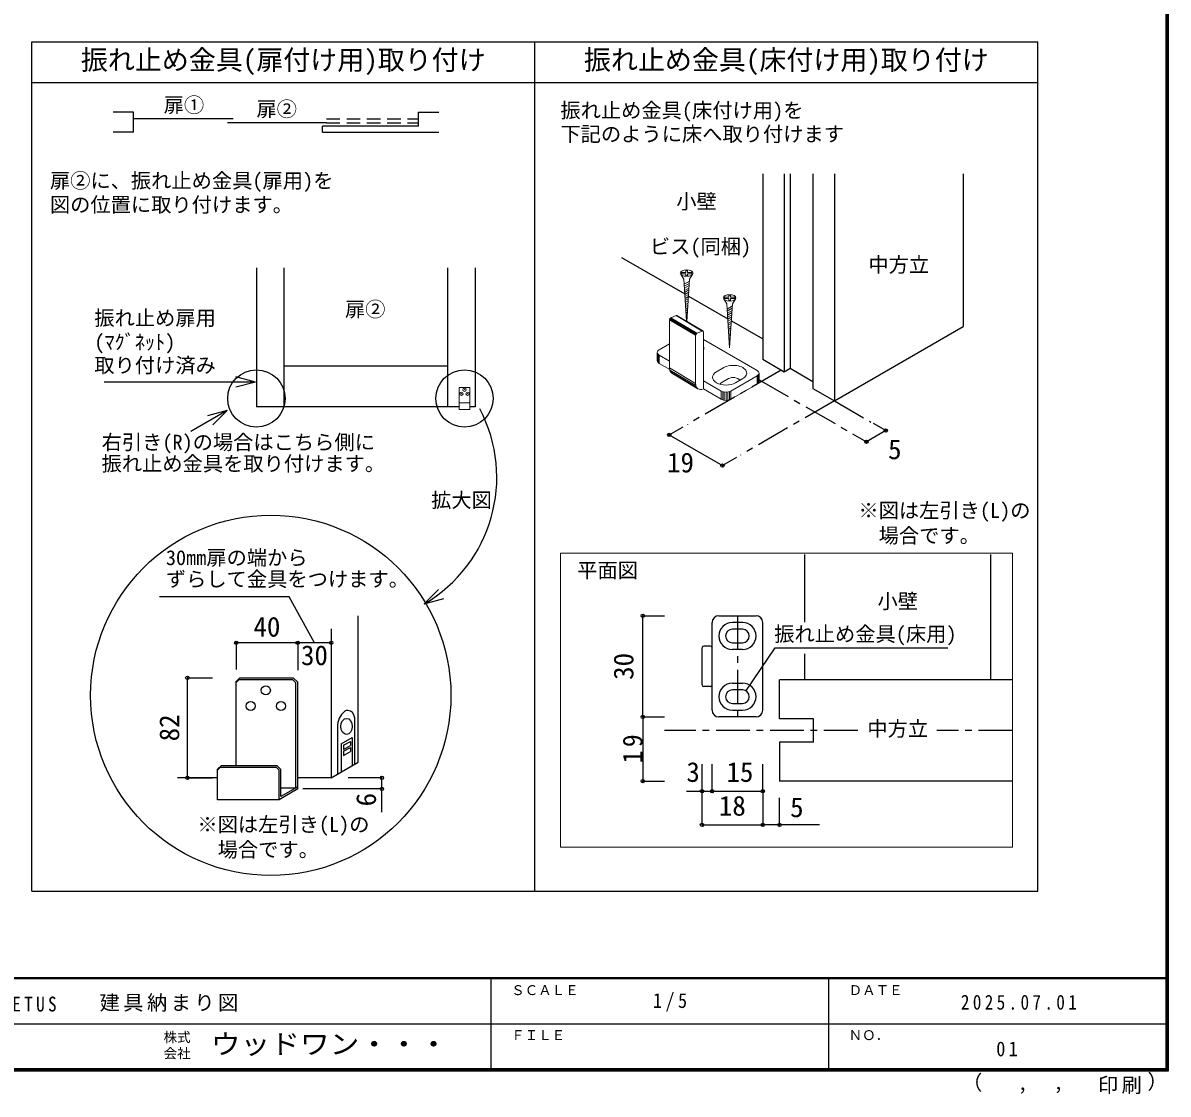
# Model space of a CAD drawing. Units: millimetres at full size, sheet at 1:5, with parts at other scales. Extents: x -973 to 977, y -718 to 696.
# Drawn here: x 128 to 977, y -718 to 76 of the extents above; entities that cross this region are included whole.
import ezdxf
from ezdxf.enums import TextEntityAlignment as Align

# ---------------------------------------------------------------- set-up
doc = ezdxf.new("R2010")
doc.units = ezdxf.units.MM
doc.header["$LTSCALE"] = 5
doc.header["$PDMODE"] = 32
doc.header["$PDSIZE"] = 2.5
doc.linetypes.add('CHAIN1', pattern=[8, 5, -1, 1, -1])
doc.linetypes.add('DASHED2', pattern=[3, 2, -1])
for name, color, linetype in [('0-3_仕上げ', 2, 'Continuous'), ('0-6_扉', 7, 'Continuous'), ('0-8_戸当り', 3, 'Continuous'), ('0-A_文字', 7, 'Continuous'), ('0-B_寸法', 7, 'Continuous'), ('1-1_通り芯', 4, 'CHAIN1'), ('1-3_仕上げ', 2, 'Continuous'), ('1-4_枠', 3, 'Continuous'), ('1-7_金物', 7, 'Continuous'), ('1-A_文字', 7, 'Continuous'), ('1-B_寸法', 7, 'Continuous'), ('F-0_補助線', 7, 'Continuous'), ('F-1_枠', 6, 'Continuous'), ('F-A_文字', 7, 'Continuous')]:
    doc.layers.add(name, color=color, linetype=linetype)
doc.layers.add('0-7_金物', color=7, linetype='Continuous', lineweight=18)
doc.styles.add('ＭＳ ゴシック', font='')
doc.styles.get('ＭＳ ゴシック').set_extended_font_data('MS Gothic')

msp = doc.modelspace()

# ---------------------------------------------------------------- linework, layer by layer
at = {"layer": '0-3_仕上げ', "color": 4}
for p, q in [((321.516, -105.57), (321.516, -208.587)), ((442.916, -105.57), (442.916, -208.587)), ((442.916, -178.587), (321.516, -178.587))]:
    msp.add_line(p, q, dxfattribs=at)
at = {"layer": '0-6_扉', "color": 2}
for p, q in [((676.373, -35.971), (676.373, -173.71)), ((692.283, -35.971), (692.283, -182.895)), ((696.703, -35.971), (696.703, -180.344)), ((713.496, -35.971), (713.496, -195.143)), ((729.406, -35.971), (729.406, -204.329)), ((824.866, -35.971), (824.866, -149.215)), ((301.216, -105.57), (301.216, -208.587)), ((463.216, -105.57), (463.216, -208.587)), ((692.283, -182.895), (676.373, -173.71)), ((696.703, -180.344), (692.283, -182.895)), ((713.496, -190.04), (696.703, -180.344))]:
    msp.add_line(p, q, dxfattribs=at)
at = {"layer": '0-6_扉'}
for p, q in [((571.649, -97.938), (618.574, -125.03)), ((621.33, -126.621), (650.394, -143.401)), ((653.15, -144.993), (676.373, -158.401)), ((289.074, -409.438), (286.266, -412.246)), ((288.387, -410.733), (286.266, -412.854)), ((286.266, -474.366), (286.266, -412.246)), ((289.074, -409.438), (328.559, -409.438)), ((328.559, -409.438), (331.811, -412.691)), ((330.144, -412.854), (330.144, -491.209)), ((331.811, -491.74), (331.811, -412.691)), ((374.007, -438.65), (374.007, -473.513)), ((361.259, -444.96), (361.259, -480.873)), ((364.1, -458.306), (372.135, -453.667)), ((365.818, -459.407), (370.866, -456.492)), ((370.866, -456.492), (370.866, -459.579)), ((372.135, -453.667), (372.135, -474.594)), ((364.1, -458.306), (364.1, -479.233)), ((365.818, -463.848), (370.866, -460.934)), ((370.866, -460.934), (370.866, -464.02)), ((272.49, -477.174), (275.297, -474.366)), ((275.297, -474.366), (316.45, -474.366)), ((316.45, -474.366), (319.329, -477.246)), ((272.49, -477.782), (274.611, -475.661)), ((272.49, -499.694), (272.49, -477.174)), ((274.611, -475.661), (315.913, -475.661)), ((315.913, -475.661), (318.035, -477.782)), ((318.035, -499.694), (318.035, -477.782)), ((331.811, -491.74), (318.035, -499.694)), ((330.144, -491.209), (319.329, -491.209)), ((318.035, -499.694), (272.49, -499.694))]:
    msp.add_line(p, q, dxfattribs=at)
at = {"layer": '0-6_扉', "color": 3}
for p, q in [((301.216, -105.57), (301.216, -208.587)), ((451.416, -208.587), (301.216, -208.587)), ((376.584, -472.026), (376.584, -363.412)), ((356.71, -483.5), (376.584, -472.026)), ((272.49, -483.5), (242.657, -483.5))]:
    msp.add_line(p, q, dxfattribs=at)
for points in [[(463.216, -105.57), (463.216, -208.587), (459.416, -208.587)], [(356.71, -373.252), (356.71, -483.5), (331.811, -483.5)]]:
    msp.add_lwpolyline(points, dxfattribs=at)
at = {"layer": '0-6_扉', "color": 2}
msp.add_lwpolyline([(713.496, -195.143), (729.406, -204.329), (824.866, -149.215)], dxfattribs=at)
at = {"layer": '0-6_扉'}
for points in [[(288.387, -410.733), (328.023, -410.733), (330.144, -412.854)], [(365.818, -459.407), (365.818, -462.493), (370.866, -459.579)], [(365.818, -463.848), (365.818, -466.934), (370.866, -464.02)], [(331.811, -490.246), (319.329, -497.453), (319.329, -477.246)]]:
    msp.add_lwpolyline(points, dxfattribs=at)
for centre in [(308.205, -418.649), (297.003, -430.311), (319.407, -430.311)]:
    msp.add_circle(centre, 3.355, dxfattribs=at)
for centre, radius, start, end in [((375.547, -445.485), 14.298, 127.57436, 182.10384), ((368.658, -436.531), 3, 84.92261, 127.57436), ((368.428, -439.119), 5.599, 4.8123, 84.92261)]:
    msp.add_arc(centre, radius, start, end, dxfattribs=at)
msp.add_ellipse((368.041, -445.414), major_axis=(0, 5.951), ratio=0.714286, dxfattribs=at)
at = {"layer": '0-7_金物'}
for p, q in [((616.125, -109.075), (619.488, -109.075)), ((616.125, -109.075), (616.125, -110.109)), ((616.125, -110.109), (619.488, -110.109)), ((619.488, -109.075), (619.488, -107.559)), ((619.488, -107.559), (620.522, -107.559)), ((619.488, -111.625), (619.488, -110.109)), ((620.522, -109.075), (620.522, -107.559)), ((620.522, -109.075), (623.885, -109.075)), ((623.885, -110.109), (623.885, -109.075)), ((616.02, -110.847), (617.844, -114.007)), ((619.918, -145.309), (617.844, -114.007)), ((622.062, -115.581), (618.097, -117.826)), ((621.954, -117.21), (618.197, -119.336)), ((619.488, -111.625), (620.522, -111.625)), ((620.085, -145.409), (622.166, -114.007)), ((623.99, -110.847), (622.166, -114.007)), ((621.846, -118.838), (618.297, -120.847)), ((621.738, -120.466), (618.397, -122.357)), ((621.63, -122.094), (618.497, -123.868)), ((621.522, -123.722), (618.597, -125.378)), ((621.414, -125.35), (618.697, -126.888)), ((621.307, -126.978), (618.797, -128.399)), ((651.308, -127.446), (651.308, -125.93)), ((651.308, -125.93), (652.342, -125.93)), ((652.342, -127.446), (652.342, -125.93)), ((621.199, -128.606), (618.897, -129.909)), ((621.091, -130.235), (618.998, -131.42)), ((620.983, -131.863), (619.098, -132.93)), ((620.875, -133.491), (619.198, -134.44)), ((620.767, -135.119), (619.298, -135.951)), ((647.84, -129.218), (649.664, -132.378)), ((647.945, -127.446), (651.308, -127.446)), ((647.945, -127.446), (647.945, -128.48)), ((647.945, -128.48), (651.308, -128.48)), ((651.825, -164.997), (649.664, -132.378)), ((653.881, -133.953), (649.917, -136.197)), ((653.773, -135.581), (650.017, -137.707)), ((651.308, -129.996), (651.308, -128.48)), ((651.308, -129.996), (652.342, -129.996)), ((651.825, -164.997), (653.986, -132.378)), ((652.342, -127.446), (655.705, -127.446)), ((655.81, -129.218), (653.986, -132.378)), ((655.705, -128.48), (655.705, -127.446)), ((626.634, -155.626), (607.35, -144.135)), ((607.35, -144.135), (607.35, -179.859)), ((626.667, -155.332), (607.383, -143.841)), ((626.762, -155.031), (607.479, -143.54)), ((626.914, -154.743), (607.631, -143.252)), ((627.113, -154.488), (607.829, -142.997)), ((627.344, -154.283), (608.06, -142.792)), ((608.308, -142.651), (612.138, -141.044)), ((627.591, -154.142), (608.308, -142.651)), ((631.422, -152.535), (612.138, -141.044)), ((631.67, -152.468), (612.386, -140.977)), ((631.9, -152.479), (612.617, -140.988)), ((632.099, -152.568), (612.815, -141.077)), ((620.659, -136.747), (619.398, -137.461)), ((620.551, -138.375), (619.498, -138.972)), ((620.444, -140.003), (619.598, -140.482)), ((620.336, -141.631), (619.698, -141.993)), ((620.228, -143.26), (619.798, -143.503)), ((653.666, -137.209), (650.117, -139.218)), ((653.558, -138.837), (650.217, -140.728)), ((653.45, -140.465), (650.317, -142.239)), ((653.342, -142.093), (650.417, -143.749)), ((653.234, -143.721), (650.517, -145.26)), ((627.591, -154.142), (631.422, -152.535)), ((653.126, -145.349), (650.617, -146.77)), ((653.018, -146.978), (650.717, -148.28)), ((652.911, -148.606), (650.817, -149.791)), ((652.803, -150.234), (650.917, -151.301)), ((652.695, -151.862), (651.017, -152.812)), ((626.634, -155.626), (626.634, -191.35)), ((632.379, -195.434), (632.379, -153.216)), ((672.154, -181.656), (632.379, -158.692)), ((652.587, -153.49), (651.118, -154.322)), ((652.479, -155.118), (651.218, -155.832)), ((652.371, -156.746), (651.318, -157.343)), ((652.263, -158.375), (651.418, -158.853)), ((652.156, -160.003), (651.518, -160.364)), ((598.211, -168.388), (598.211, -174.512)), ((598.381, -169.135), (598.381, -175.259)), ((599.676, -166.347), (607.35, -161.916)), ((652.048, -161.631), (651.618, -161.874)), ((598.881, -169.831), (598.881, -175.955)), ((607.35, -174.86), (599.676, -170.429)), ((599.676, -170.429), (599.676, -176.553)), ((607.454, -181.044), (599.676, -176.553)), ((626.634, -191.35), (607.35, -179.859)), ((626.83, -192.948), (607.546, -181.458)), ((627.404, -194.274), (608.12, -182.784)), ((628.317, -195.236), (609.033, -183.746)), ((642.102, -182.677), (647.405, -179.615)), ((672.154, -185.738), (652.709, -196.965)), ((672.154, -185.738), (672.154, -191.862)), ((672.949, -185.141), (672.949, -191.264)), ((673.448, -184.444), (673.448, -190.568)), ((673.618, -183.697), (673.618, -189.821)), ((451.416, -194.287), (451.416, -210.687)), ((459.416, -194.287), (451.416, -194.287)), ((645.638, -196.965), (632.379, -189.311)), ((650.941, -187.78), (645.638, -190.841)), ((672.154, -191.862), (652.709, -203.089)), ((656.244, -190.841), (661.547, -187.78)), ((645.638, -203.089), (632.379, -195.434)), ((645.638, -196.965), (645.638, -203.089)), ((646.673, -197.424), (646.673, -203.548)), ((647.879, -197.712), (647.879, -203.836)), ((649.173, -197.811), (649.173, -203.934)), ((650.467, -197.712), (650.467, -203.836)), ((651.673, -197.424), (651.673, -203.548)), ((652.709, -196.965), (652.709, -203.089)), ((459.416, -205.644), (451.416, -205.644)), ((526.407, -534.979), (526.407, -317.079)), ((861.265, -534.979), (526.407, -534.979))]:
    msp.add_line(p, q, dxfattribs=at)
for points in [[(620.522, -111.625), (620.522, -110.109), (623.885, -110.109)], [(652.342, -129.996), (652.342, -128.48), (655.705, -128.48)], [(459.416, -194.287), (459.416, -210.687), (451.416, -210.687)], [(526.407, -317.079), (861.265, -317.079), (861.265, -534.979)]]:
    msp.add_lwpolyline(points, dxfattribs=at)
for centre in [(620.005, -109.592), (651.825, -127.963)]:
    msp.add_ellipse(centre, major_axis=(4.71, 0), ratio=0.5, dxfattribs=at)
for centre, major_axis, ratio, start_param, end_param in [((608.308, -143.734), (0.64, 1.074), 0.663414, 0.7318184, 2.3026147), ((612.138, -142.127), (0.64, 1.074), 0.663414, 6.2296055, 7.0150037), ((631.422, -153.617), (0.64, 1.074), 0.663414, 5.4442074, 7.0150037), ((627.591, -155.224), (0.64, 1.074), 0.663414, 0.7318184, 2.3026147), ((603.211, -168.388), (-5, 0), 0.57735, 5.4977871, 7.0685835), ((622.657, -165.326), (10, 0), 0.57735, 6.047146, 6.5192246), ((603.211, -174.512), (-5, 0), 0.57735, 6.2831853, 7.0685835), ((654.476, -183.697), (10, 0), 0.57735, 5.4977871, 8.6393798), ((613.096, -177.448), (3.839, 6.443), 0.663414, 2.3026147, 3.0880129), ((649.173, -186.759), (10, 0), 0.57735, 2.3561945, 5.4977871), ((668.618, -183.697), (-5, 0), 0.57735, 2.3561945, 3.9269908), ((632.379, -188.939), (3.839, 6.443), 0.663414, 2.3026147, 3.873411), ((649.173, -192.883), (5, 0), 0.57735, 2.3561945, 2.7802255), ((654.476, -189.821), (5, 0), 0.57735, 0.2617994, 2.3561945), ((668.618, -189.821), (-5, 0), 0.57735, 2.3561945, 3.1415927), ((649.173, -194.924), (-5, 0), 0.57735, 0.7853982, 2.3561945), ((649.173, -201.048), (-5, 0), 0.57735, 0.7853982, 2.3561945)]:
    msp.add_ellipse(centre, major_axis=major_axis, ratio=ratio, start_param=start_param, end_param=end_param, dxfattribs=at)
for p in [(455.416, -196.032), (453.095, -198.997), (457.737, -198.997)]:
    msp.add_point(p, dxfattribs=at)
at = {"layer": '0-8_戸当り', "color": 2}
for p, q in [((283.911, 4.616), (210.209, 4.616)), ((353.112, 1.616), (279.911, 1.616)), ((210.209, -5.134), (195.209, -5.134)), ((350.112, -5.134), (350.112, -0.634)), ((421.314, -0.634), (350.112, -0.634)), ((350.112, -5.134), (436.314, -5.134))]:
    msp.add_line(p, q, dxfattribs=at)
at = {"layer": '0-8_戸当り', "linetype": 'DASHED2'}
for p, q in [((353.112, 4.616), (421.314, 4.616)), ((353.112, 1.616), (421.314, 1.616))]:
    msp.add_line(p, q, dxfattribs=at)
at = {"layer": '0-8_戸当り', "color": 2}
for points in [[(210.209, -5.134), (210.209, 9.616), (195.209, 9.616)], [(421.314, -0.634), (421.314, 9.616), (436.314, 9.616)]]:
    msp.add_lwpolyline(points, dxfattribs=at)
at = {"layer": '0-A_文字', "color": 3}
for p, q in [((507.543, -567.5), (507.543, 61.633)), ((880.255, -567.5), (880.255, 61.633)), ((134.831, 31.633), (880.255, 31.633)), ((134.831, -567.5), (880.255, -567.5))]:
    msp.add_line(p, q, dxfattribs=at)
at = {"layer": '0-A_文字', "color": 4}
for p, q in [((300.486, -190.334), (285.997, -186.451)), ((300.486, -190.334), (188.468, -190.334)), ((300.486, -190.334), (285.997, -194.216)), ((279.571, -211.462), (252.572, -227.05)), ((279.571, -211.462), (265.082, -215.345)), ((279.571, -211.462), (268.965, -222.069)), ((425.55, -354.637), (436.105, -343.979)), ((425.55, -354.637), (440.02, -350.684)), ((664.264, -418.618), (685.488, -387.25)), ((685.488, -387.25), (813.475, -387.25))]:
    msp.add_line(p, q, dxfattribs=at)
at = {"layer": '0-A_文字', "color": 3}
msp.add_lwpolyline([(134.831, -567.5), (134.831, 61.633), (880.255, 61.633)], dxfattribs=at)
at = {"layer": '0-A_文字', "color": 4}
msp.add_lwpolyline([(344.261, -383.418), (325.602, -349.472), (229.317, -349.472)], dxfattribs=at)
at = {"layer": '0-A_文字'}
for centre, radius in [((301.216, -202.487), 21.25), ((455.416, -202.487), 21.25), ((311.883, -422.391), 133.457)]:
    msp.add_circle(centre, radius, dxfattribs=at)
at = {"layer": '0-A_文字', "color": 4}
msp.add_arc((370.865, -260.979), 108.455, 300.27986, 27.91074, dxfattribs=at)
at = {"layer": '0-B_寸法', "color": 4, "linetype": 'CHAIN1'}
for p, q in [((689.984, -181.568), (620.519, -221.673)), ((673.618, -188.625), (744.509, -229.554)), ((729.406, -204.329), (659.942, -244.434)), ((729.406, -204.329), (756.512, -219.978))]:
    msp.add_line(p, q, dxfattribs=at)
at = {"layer": '0-B_寸法', "color": 4}
for p, q in [((607.048, -229.451), (617.506, -223.413)), ((767.444, -226.289), (753.149, -234.542)), ((767.444, -226.289), (758.473, -221.11)), ((607.048, -229.451), (646.471, -252.211)), ((744.509, -229.554), (753.149, -234.542)), ((656.928, -246.174), (646.471, -252.211)), ((286.266, -383.418), (286.266, -403.246)), ((356.71, -383.418), (286.266, -383.418)), ((331.811, -383.418), (331.811, -403.691)), ((250.074, -409.438), (268.787, -409.438)), ((250.074, -483.5), (250.074, -409.438)), ((250.074, -483.5), (268.787, -483.5)), ((394.21, -483.5), (369.21, -483.5)), ((394.21, -508.879), (394.21, -483.5)), ((394.21, -491.74), (335.537, -491.74))]:
    msp.add_line(p, q, dxfattribs=at)
at = {"layer": '0-B_寸法'}
for p in [(607.048, -229.451), (767.444, -226.289), (753.149, -234.542), (646.471, -252.211), (286.266, -383.418), (331.811, -383.418), (356.71, -383.418), (250.074, -409.438), (250.074, -483.5), (394.21, -483.5), (394.21, -491.74)]:
    msp.add_point(p, dxfattribs=at)
at = {"layer": '1-1_通り芯'}
for p, q in [((657.607, -363.419), (657.607, -438.419)), ((746.728, -448.419), (603.613, -448.419)), ((861.265, -448.419), (805.362, -448.419))]:
    msp.add_line(p, q, dxfattribs=at)
at = {"layer": '1-3_仕上げ'}
for p, q in [((707.607, -368.235), (707.607, -318.183)), ((845.107, -318.183), (845.107, -410.919)), ((707.607, -367.659), (707.607, -338.969)), ((707.607, -410.919), (707.607, -391.537))]:
    msp.add_line(p, q, dxfattribs=at)
at = {"layer": '1-4_枠'}
for p, q in [((861.265, -410.919), (688.857, -410.919)), ((713.857, -457.044), (713.857, -439.794)), ((861.265, -485.919), (688.857, -485.919))]:
    msp.add_line(p, q, dxfattribs=at)
for points in [[(713.857, -439.794), (688.857, -439.794), (688.857, -410.919)], [(713.857, -457.044), (688.857, -457.044), (688.857, -485.919)]]:
    msp.add_lwpolyline(points, dxfattribs=at)
at = {"layer": '1-7_金物'}
for p, q in [((643.857, -363.419), (671.357, -363.419)), ((638.857, -433.419), (638.857, -368.419)), ((661.357, -368.419), (653.857, -368.419)), ((676.357, -433.419), (676.357, -368.419)), ((661.357, -373.419), (653.857, -373.419)), ((631.357, -414.669), (631.357, -387.169)), ((637.607, -385.919), (632.607, -385.919)), ((653.857, -383.419), (661.357, -383.419)), ((661.357, -388.419), (653.857, -388.419)), ((653.857, -413.419), (661.357, -413.419)), ((637.607, -415.919), (632.607, -415.919)), ((661.357, -418.419), (653.857, -418.419)), ((653.857, -428.419), (661.357, -428.419)), ((671.357, -438.419), (643.857, -438.419)), ((653.857, -433.419), (661.357, -433.419))]:
    msp.add_line(p, q, dxfattribs=at)
for centre, radius, start, end in [((643.857, -368.419), 5, 90, 180), ((671.357, -368.419), 5, 0, 90), ((653.857, -378.419), 10, 90, 270), ((661.357, -378.419), 10, 270, 90), ((653.857, -378.419), 5, 90, 270), ((661.357, -378.419), 5, 270, 90), ((632.607, -387.169), 1.25, 90, 180), ((637.607, -387.169), 1.25, 0, 90), ((632.607, -414.669), 1.25, 180, 270), ((637.607, -414.669), 1.25, 270, 0), ((653.857, -423.419), 10, 90, 270), ((661.357, -423.419), 10, 270, 90), ((653.857, -423.419), 5, 90, 270), ((661.357, -423.419), 5, 270, 90), ((643.857, -433.419), 5, 180, 270), ((671.357, -433.419), 5, 270, 0)]:
    msp.add_arc(centre, radius, start, end, dxfattribs=at)
at = {"layer": '1-B_寸法', "color": 4}
for p, q in [((587.434, -363.419), (603.613, -363.419)), ((587.434, -438.419), (587.434, -363.419)), ((587.434, -438.419), (603.613, -438.419)), ((587.434, -438.419), (587.434, -485.919)), ((587.434, -438.419), (603.613, -438.419)), ((631.357, -493.435), (631.357, -473.435)), ((638.857, -493.435), (638.857, -473.435)), ((676.357, -493.435), (676.357, -473.435)), ((587.434, -485.919), (603.613, -485.919)), ((619.792, -493.435), (638.857, -493.435)), ((631.357, -518.435), (631.357, -493.435)), ((638.857, -493.435), (676.357, -493.435)), ((676.357, -493.435), (676.357, -518.435)), ((688.857, -518.435), (688.857, -498.419)), ((631.357, -518.435), (676.357, -518.435)), ((718.47, -518.435), (676.357, -518.435))]:
    msp.add_line(p, q, dxfattribs=at)
at = {"layer": '1-B_寸法'}
for p in [(587.434, -363.419), (587.434, -438.419), (587.434, -485.919), (631.357, -493.435), (638.857, -493.435), (676.357, -493.435), (631.357, -518.435), (676.357, -518.435), (688.857, -518.435)]:
    msp.add_point(p, dxfattribs=at)
at = {"layer": 'F-1_枠'}
for p, q in [((974.986, 695.833), (974.986, -700.833)), ((975.82, 695.833), (975.82, -700.833)), ((976.653, 695.833), (976.653, -700.833)), ((976.653, -631.667), (-973.347, -631.667)), ((976.653, -632.5), (-973.347, -632.5)), ((474.986, -632.5), (474.986, -699.167)), ((724.986, -632.5), (724.986, -699.167)), ((1.653, -665.833), (974.986, -665.834)), ((976.653, -699.167), (-973.347, -699.167)), ((976.653, -700), (-973.347, -700)), ((976.653, -700.833), (-973.347, -700.833))]:
    msp.add_line(p, q, dxfattribs=at)

# ---------------------------------------------------------------- texts
at = {"layer": '0-A_文字', "style": 'ＭＳ ゴシック'}
for s, height, p in [('振れ止め金具(扉付け用)取り付け', 14.66, (171.187, 36.633)), ('振れ止め金具(床付け用)取り付け', 14.66, (543.899, 36.633)), ('扉①', 11, (232.56, 6.149)), ('扉②', 11, (301.261, 3.149)), ('振れ止め金具(床付け用)を', 11, (526.452, 2.174)), ('下記のように床へ取り付けます', 11, (526.452, -15.362)), ('小壁', 11, (612.303, -65.287)), ('中方立', 11, (754.636, -112.19)), ('扉②', 11, (366.817, -145.188)), ('振れ止め扉用', 11, (181.164, -151.641)), ('(ﾏｸﾞﾈｯﾄ)', 11, (181.164, -169.453)), ('取り付け済み', 11, (181.164, -186.642)), ('拡大図', 11, (430.633, -286.549)), ('平面図', 11, (538.849, -338.556)), ('小壁', 11, (761.357, -361.427)), ('中方立', 11, (753.857, -455.919))]:
    msp.add_text(s, height=height, dxfattribs=at).set_placement(p, align=Align.BOTTOM_LEFT)
at = {"layer": '0-B_寸法', "style": 'ＭＳ ゴシック'}
for s, height, p in [('扉②に、振れ止め金具(扉用)を', 11, (148.234, -49.897)), ('図の位置に取り付けます。', 11, (148.234, -67.675)), ('ビス(同梱)', 11, (592.757, -98.627)), ('右引き(R)の場合はこちら側に', 11, (186.541, -243.657)), ('5', 14.66, (769.215, -251.859)), ('振れ止め金具を取り付けます。', 11, (186.541, -259.512)), ('19', 14.66, (605.461, -261.634)), ('※図は左引き(L)の', 11, (747.205, -294.218)), ('\u3000場合です。', 11, (747.205, -312.799)), ('30㎜扉の端から', 11, (234.163, -329.198)), ('ずらして金具をつけます。', 11, (234.163, -345.092)), ('40', 14.66, (299.039, -383.304)), ('30', 14.66, (334.261, -404.435)), ('※図は左引き(L)の', 11, (257.508, -526.876)), ('\u3000場合です。', 11, (257.508, -545.457))]:
    msp.add_text(s, height=height, dxfattribs=at).set_placement(p, align=Align.BOTTOM_LEFT)
for s, p in [('82', (248.414, -456.469)), ('6', (394.21, -504.667))]:
    msp.add_text(s, height=14.66, rotation=90, dxfattribs=at).set_placement(p, align=Align.BOTTOM_LEFT)
at = {"layer": '1-A_文字', "style": 'ＭＳ ゴシック'}
msp.add_text('振れ止め金具(床用)', height=11, dxfattribs=at).set_placement((684.892, -385.751), align=Align.BOTTOM_LEFT)
at = {"layer": '1-B_寸法', "style": 'ＭＳ ゴシック'}
msp.add_text('30', height=14.66, rotation=90, dxfattribs=at).set_placement((584.934, -410.919), align=Align.BOTTOM_LEFT)
for s, p in [('3', (619.792, -490.935)), ('15', (649.482, -490.935)), ('18', (643.857, -515.935)), ('5', (696.625, -517.047))]:
    msp.add_text(s, height=14.66, dxfattribs=at).set_placement(p, align=Align.BOTTOM_LEFT)
at = {"layer": '1-B_寸法', "insert": (587.434, -472.794), "char_height": 14.66, "attachment_point": 7, "rotation": 90, "style": 'ＭＳ ゴシック'}
msp.add_mtext('\\T1.27;\\W0.95;19', dxfattribs=at)
at = {"layer": 'F-0_補助線', "char_height": 11, "attachment_point": 7, "style": 'ＭＳ ゴシック'}
for s, insert in [('\\T1.17;建具納まり図', (185.035, -656.798)), ('\\T1.39;\\W0.85;DOORETUS', (84.986, -656.798))]:
    msp.add_mtext(s, dxfattribs=dict(at, insert=insert))
at = {"layer": 'F-A_文字', "style": 'ＭＳ ゴシック'}
for s, height, p in [('ＳＣＡＬＥ', 7.331, (489.986, -646.667)), ('ＤＡＴＥ', 7.331, (739.986, -646.667)), ('株式', 7.331, (232.486, -681.5)), ('ＦＩＬＥ', 7.331, (489.986, -680)), ('ＮＯ．', 7.331, (739.986, -680.001)), ('会社', 7.331, (232.486, -693.5)), ('（', 11, (823.992, -718.052)), ('）', 11, (961.387, -717.355)), (',', 11, (891.686, -717.588)), (',', 11, (865.199, -718.052))]:
    msp.add_text(s, height=height, dxfattribs=at).set_placement(p, align=Align.BOTTOM_LEFT)
at = {"layer": 'F-A_文字', "style": 'ＭＳ ゴシック', "width": 1.1}
msp.add_text('ウッドワン・・・', height=14.66, dxfattribs=at).set_placement((267.486, -692.5), align=Align.BOTTOM_LEFT)
at = {"layer": 'F-A_文字', "char_height": 11, "attachment_point": 7, "style": 'ＭＳ ゴシック'}
for s, insert in [('\\T1.38;\\W0.9;1/5', (594.986, -656.667)), ('\\T1.39;\\W0.85;2025.07.01', (823.111, -655.417)), ('\\T1.36;\\W0.9;01', (849.361, -690.001)), ('\\T1.17;印刷', (924.678, -717.82))]:
    msp.add_mtext(s, dxfattribs=dict(at, insert=insert))

doc.saveas('drawing.dxf')
